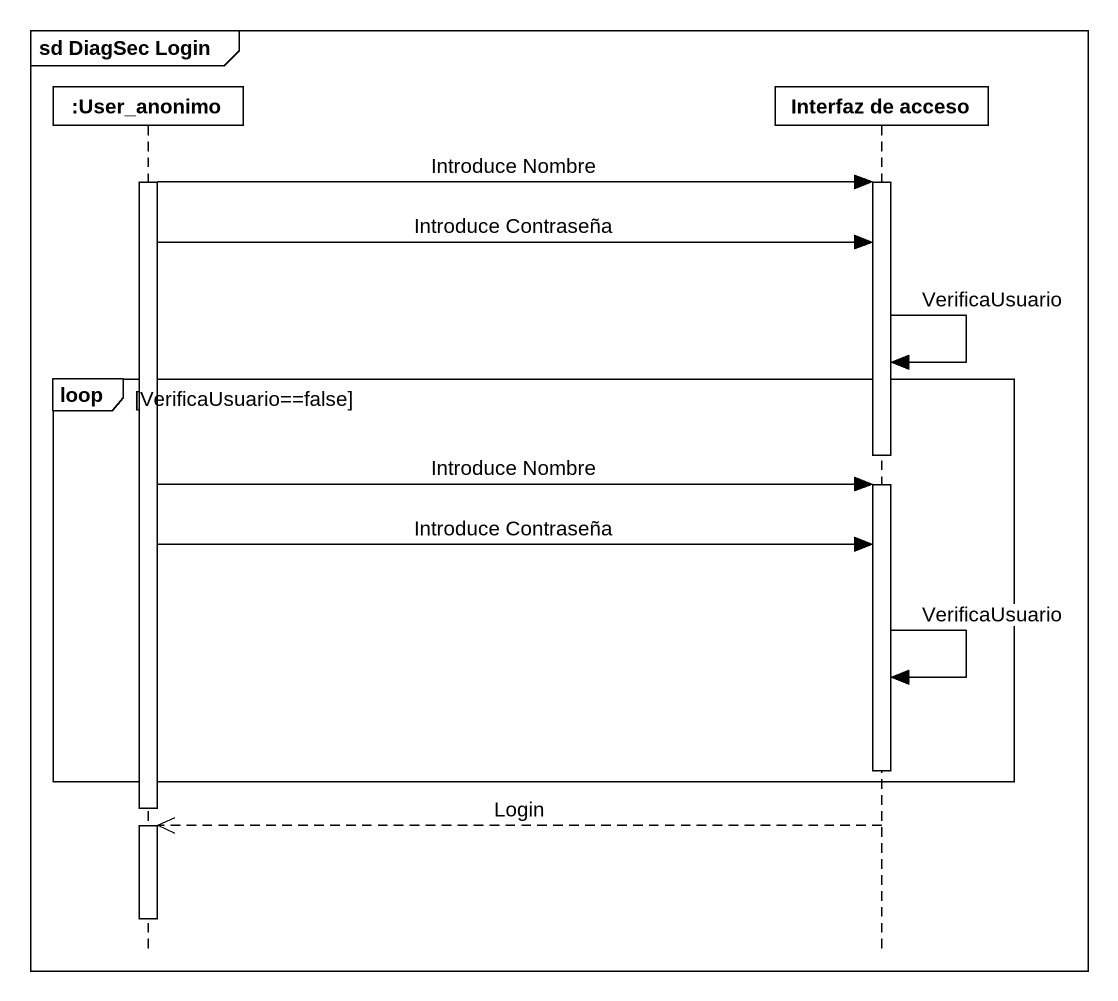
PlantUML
@startuml
mainframe sd DiagSec Login
hide footbox
participant ":User_anonimo" as User_anonimo
participant "Interfaz de acceso" as Interfaz_de_acceso

activate User_anonimo
User_anonimo -> Interfaz_de_acceso : Introduce Nombre
activate Interfaz_de_acceso
User_anonimo -> Interfaz_de_acceso : Introduce Contraseña
Interfaz_de_acceso -> Interfaz_de_acceso : VerificaUsuario
loop VerificaUsuario==false
  deactivate Interfaz_de_acceso
  User_anonimo -> Interfaz_de_acceso : Introduce Nombre
  activate Interfaz_de_acceso
  User_anonimo -> Interfaz_de_acceso : Introduce Contraseña
  Interfaz_de_acceso -> Interfaz_de_acceso : VerificaUsuario
  deactivate Interfaz_de_acceso
end
deactivate User_anonimo
Interfaz_de_acceso -->> User_anonimo : Login
activate User_anonimo
deactivate User_anonimo
@enduml
